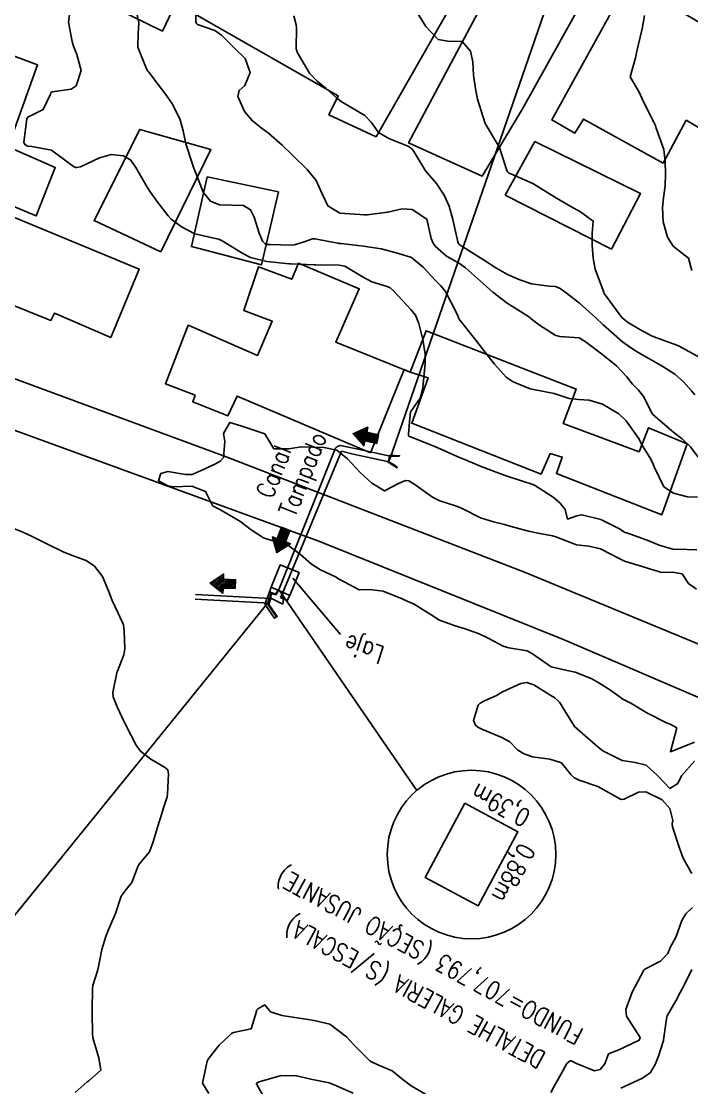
# Model space of a CAD drawing. Header units: metres. Extents: x 298520 to 308411, y 7433745 to 7450750.
# Drawn here: x 306209.8 to 306265.5, y 7435747.6 to 7435836.2 of the extents above; entities that cross this region are included whole.
import ezdxf

# ---------------------------------------------------------------- set-up
doc = ezdxf.new("R2010")
doc.units = ezdxf.units.M
doc.header["$LTSCALE"] = 10
doc.linetypes.add('CONTINUO', pattern=[0])
doc.linetypes.add('TRACEJADO', pattern=[8.7, 8, -0.7])
for name, color, linetype in [('BUEIRO', 151, 'Continuous'), ('Curvas de Nivel 1m', 11, 'Continuous'), ('Curvas de Nivel 5m', 15, 'Continuous'), ('Edificações', 30, 'Continuous'), ('LAJE', 45, 'CONTINUO'), ('Linha Férrea', 251, 'TRACKS'), ('TEXTO', 45, 'Continuous'), ('TUBO', 45, 'Continuous'), ('Vias Primárias', 230, 'Continuous')]:
    doc.layers.add(name, color=color, linetype=linetype)
doc.styles.add('ROMANS', font='romans', dxfattribs={"height": 0.2})
doc.linetypes.add('TRACKS', pattern='A,0.15,[130,ltypeshp.shx,S=0.25,R=0,X=0,Y=0],0.15', length=0.3)

msp = doc.modelspace()

# ---------------------------------------------------------------- hatches: boundary and pattern name
at = {"layer": 'TEXTO'}
for points in [[(306239.354, 7435801.128), (306238.362, 7435801.344), (306238.271, 7435800.924), (306237.383, 7435801.936), (306238.612, 7435802.486), (306238.52, 7435802.066), (306239.512, 7435801.85)], [(306232.142, 7435793.909), (306231.783, 7435792.959), (306232.185, 7435792.807), (306231.055, 7435792.076), (306230.69, 7435793.372), (306231.092, 7435793.221), (306231.451, 7435794.17)], [(306227.598, 7435789.08), (306226.585, 7435789.122), (306226.567, 7435788.693), (306225.517, 7435789.536), (306226.633, 7435790.29), (306226.615, 7435789.861), (306227.629, 7435789.819)]]:
    msp.add_hatch(color=256, dxfattribs=at).paths.add_polyline_path(points)

# ---------------------------------------------------------------- linework, layer by layer
at = {"layer": 'BUEIRO', "linetype": 'TRACEJADO', "flags": 128}
for points in [[(306235.835, 7435800.557), (306231.198, 7435788.913)], [(306231.552, 7435788.746), (306236.431, 7435800.505)], [(306240.466, 7435800.074), (306237.528, 7435800.713), (306236.341, 7435800.961)], [(306236.431, 7435800.505), (306237.294, 7435800.279), (306240.363, 7435799.613)], [(306230.463, 7435787.869), (306224.277, 7435788.193)], [(306230.54, 7435788.266), (306224.298, 7435788.593)]]:
    msp.add_lwpolyline(points, dxfattribs=at)
at = {"layer": 'BUEIRO', "linetype": 'CONTINUO'}
for points in [[(306240.439, 7435799.818, 0), (306304.655, 7435985.625, 0)], [(306240.968, 7435799.244, 708.228), (306241.061, 7435799.112, 708.501), (306240.3, 7435799.577, 708.533), (306240.439, 7435800.151, 708.527), (306241.252, 7435800.115, 708.723), (306241.175, 7435800.066, 708.281)], [(306240.3, 7435799.577, 708.533), (306240.363, 7435799.613, 708.208)], [(306240.968, 7435799.244, 708.228), (306240.363, 7435799.613, 708.208), (306240.466, 7435800.074, 708.161), (306241.175, 7435800.066, 708.281)], [(306240.466, 7435800.074, 708.161), (306240.439, 7435800.151, 708.527)], [(306230.593, 7435789.195, 708.903), (306230.442, 7435788.819, 708.872), (306230.944, 7435788.617, 708.711), (306231.153, 7435788.939, 708.738)], [(306230.454, 7435788.79, 708.257), (306230.061, 7435787.784, 708.254), (306230.87, 7435786.615, 707.677), (306231.035, 7435786.729, 707.677)], [(306231.035, 7435786.729, 707.677), (306230.283, 7435787.814, 708.254), (306230.562, 7435788.629, 708.257)], [(306231.035, 7435786.729, 707.677), (306231.091, 7435786.767, 707.198), (306230.378, 7435787.768, 707.244), (306230.55, 7435788.296, 707.303), (306231.551, 7435787.791, 707.181)], [(306230.442, 7435788.819, 708.872), (306230.585, 7435788.671, 707.622), (306230.979, 7435788.555, 707.712), (306231.198, 7435788.913, 707.86)], [(306230.55, 7435788.296, 707.303), (306230.585, 7435788.671, 707.622), (306230.562, 7435788.629, 708.257)], [(306231.591, 7435788.742, 708.748), (306231.153, 7435788.939, 708.738)], [(306231.903, 7435788.08, 708.723), (306231.611, 7435788.199, 707.716), (306231.373, 7435788.352, 707.686), (306231.552, 7435788.746, 707.793)], [(306232.129, 7435788.512, 708.92), (306231.903, 7435788.08, 708.723), (306231.406, 7435788.381, 708.732), (306231.591, 7435788.742, 708.748)], [(306231.551, 7435787.791, 707.181), (306231.611, 7435788.199, 707.716)]]:
    msp.add_polyline3d(points, dxfattribs=at)
at = {"layer": 'Curvas de Nivel 1m', "flags": 128}
for points, elevation in [([(306266.038, 7435799.987), (306265.401, 7435800.864), (306264.706, 7435801.52), (306264.06, 7435802.023), (306262.282, 7435803.548), (306262.086, 7435803.86), (306261.542, 7435805.003), (306261.083, 7435805.565), (306260.596, 7435806.061), (306260.114, 7435806.675), (306259.277, 7435807.588), (306258.137, 7435808.508), (306256.667, 7435809.615), (306256.156, 7435809.908), (306254.532, 7435810.02), (306254.158, 7435810.119), (306252.878, 7435810.95), (306252.171, 7435811.48), (306252.083, 7435811.583), (306251.969, 7435811.673), (306250.189, 7435812.801), (306248.987, 7435813.712), (306248.21, 7435814.383), (306246.73, 7435815.735), (306246.226, 7435816.074), (306245.158, 7435816.682), (306244.24, 7435817.496), (306244.033, 7435817.772), (306243.875, 7435818.147), (306243.508, 7435819.778), (306242.281, 7435820.577), (306241.459, 7435820.62), (306240.278, 7435820.335), (306238.56, 7435820.12), (306238.276, 7435820.139), (306237.956, 7435820.164), (306236.277, 7435820.251), (306235.279, 7435820.871), (306234.83, 7435821.882), (306234.309, 7435822.982), (306233.572, 7435823.898), (306232.335, 7435825.121), (306231.49, 7435825.919), (306230.353, 7435826.912), (306229.762, 7435827.344), (306228.996, 7435827.951), (306228.374, 7435828.714), (306227.815, 7435829.966), (306227.918, 7435830.445), (306228.402, 7435830.88), (306228.853, 7435831.953), (306228.43, 7435833.102), (306227.551, 7435833.969), (306226.454, 7435835.044), (306225.904, 7435835.434), (306224.462, 7435835.938), (306224.374, 7435836.011), (306224.316, 7435836.16), (306224.325, 7435838.012)], 711), ([(306266.135, 7435808.305), (306264.466, 7435809.207), (306264.15, 7435809.349), (306263.587, 7435809.536), (306262.158, 7435810.074), (306261.202, 7435810.603), (306260.169, 7435811.198), (306259.71, 7435811.585), (306258.322, 7435813.477), (306258.247, 7435813.6), (306258.204, 7435813.698), (306257.492, 7435815.607), (306257.327, 7435816.514), (306257.241, 7435817.61), (306257.256, 7435818.612), (306257.336, 7435819.609), (306256.28, 7435820.369), (306255.468, 7435820.816), (306254.292, 7435821.513), (306254.072, 7435821.652), (306252.309, 7435822.724), (306250.48, 7435823.538), (306250.321, 7435823.601), (306250.223, 7435823.701), (306250.137, 7435823.89), (306249.54, 7435825.708), (306248.363, 7435827.72), (306247.732, 7435829.727), (306247.547, 7435830.583), (306247.388, 7435831.73), (306247.329, 7435832.831), (306247.149, 7435833.733), (306246.451, 7435834.513), (306245.249, 7435834.556), (306244.452, 7435834.689), (306243.42, 7435835.78), (306242.478, 7435837.295)], 713), ([(306265.945, 7435792.298), (306265.134, 7435792.323), (306263.945, 7435792.358), (306262.796, 7435792.696), (306261.955, 7435793.049), (306260.517, 7435793.572), (306260.083, 7435793.697), (306259.965, 7435793.747), (306259.522, 7435794.03), (306257.975, 7435794.829), (306256.385, 7435795.21), (306255.978, 7435795.126), (306255.198, 7435794.855), (306254.993, 7435795.635), (306254.55, 7435796.203), (306253.993, 7435796.68), (306252.462, 7435797.665), (306252.005, 7435797.83), (306251.781, 7435797.899), (306250.015, 7435798.48), (306248.828, 7435798.905), (306248.025, 7435799.214), (306246.768, 7435799.733), (306246.036, 7435800.06), (306244.869, 7435800.585), (306244.045, 7435800.935), (306242.161, 7435801.68), (306242.052, 7435801.719), (306242.005, 7435801.743), (306241.985, 7435801.791), (306241.979, 7435801.866), (306242.07, 7435802.927), (306242.149, 7435803.723), (306242.192, 7435803.789), (306242.966, 7435804.909), (306243.179, 7435805.779), (306243.262, 7435806.628), (306243.374, 7435807.777), (306243.363, 7435808.549), (306243.187, 7435809.78), (306242.854, 7435811.095), (306242.584, 7435811.786), (306242.18, 7435812.271), (306240.741, 7435813.812), (306240.455, 7435814.066), (306240.206, 7435814.174), (306238.935, 7435814.554), (306238.214, 7435814.94), (306236.712, 7435815.855), (306236.224, 7435815.947), (306234.307, 7435815.972), (306234.224, 7435815.968), (306234.145, 7435815.969), (306232.224, 7435816.047), (306232.076, 7435816.06), (306230.226, 7435816.257), (306228.858, 7435816.58), (306228.232, 7435816.906), (306226.521, 7435817.977), (306226.245, 7435818.102), (306226.085, 7435818.143), (306224.251, 7435818.554), (306223.151, 7435819.13), (306222.269, 7435819.776), (306222.017, 7435820.033), (306221.17, 7435821.155), (306220.538, 7435822.048), (306220.298, 7435822.417), (306219.352, 7435824.065), (306218.928, 7435824.67), (306218.332, 7435825.02), (306217.286, 7435825.138), (306216.331, 7435824.864), (306214.756, 7435824.124), (306214.398, 7435824.052), (306214.322, 7435824.061), (306214.179, 7435824.131), (306212.336, 7435825.503), (306210.704, 7435825.802), (306210.34, 7435825.834), (306210.135, 7435825.967), (306210.041, 7435826.175), (306210.286, 7435828.095), (306210.307, 7435828.171), (306210.323, 7435828.211), (306210.364, 7435828.246), (306211.653, 7435828.878), (306212.246, 7435830.151), (306212.296, 7435830.249), (306212.395, 7435830.333), (306213.974, 7435830.557), (306214.4, 7435830.851), (306214.814, 7435832.124), (306214.433, 7435833.458), (306214.158, 7435834.133), (306214.069, 7435834.512), (306213.765, 7435836.137), (306213.825, 7435836.781)], 709), ([(306265.766, 7435805.171), (306265.505, 7435805.509), (306264.839, 7435806.247), (306264.117, 7435806.892), (306263.122, 7435807.54), (306262.131, 7435808.068), (306260.935, 7435808.774), (306260.149, 7435809.297), (306259.773, 7435809.584), (306258.167, 7435810.991), (306257.532, 7435811.606), (306256.19, 7435812.791), (306255.074, 7435813.637), (306254.581, 7435814.019), (306254.208, 7435814.16), (306253.667, 7435814.196), (306252.21, 7435814.406), (306251.246, 7435814.718), (306250.217, 7435815.158), (306249.257, 7435815.71), (306248.23, 7435816.391), (306246.511, 7435817.466), (306246.242, 7435817.637), (306246.182, 7435817.68), (306246.137, 7435817.742), (306246.095, 7435817.893), (306245.659, 7435819.749), (306245.369, 7435820.839), (306244.962, 7435821.76), (306244.308, 7435822.743), (306243.4, 7435823.779), (306242.34, 7435825.534), (306242.009, 7435825.793), (306240.35, 7435826.471), (306239.502, 7435826.97), (306238.883, 7435827.832), (306238.371, 7435828.371), (306237.135, 7435829.099), (306236.388, 7435829.534), (306235.99, 7435829.866), (306235.145, 7435830.623), (306234.406, 7435831.225), (306233.78, 7435831.896), (306232.762, 7435833.583), (306232.658, 7435833.908), (306232.68, 7435835.689), (306232.66, 7435835.908), (306232.47, 7435836.646)], 712), ([(306265.521, 7435815.511), (306265.25, 7435816.532), (306264.241, 7435817.294), (306263.957, 7435817.533), (306263.509, 7435818.283), (306263.129, 7435819.541), (306263.083, 7435820.744), (306263.163, 7435821.541), (306263.305, 7435822.543), (306263.325, 7435823.54), (306263.313, 7435824.561), (306263.191, 7435825.542), (306262.572, 7435827.337), (306262.49, 7435827.549), (306262.367, 7435827.811), (306261.49, 7435829.564), (306261.154, 7435830.322), (306260.413, 7435831.58), (306260.837, 7435833.174), (306260.933, 7435833.573), (306261.066, 7435834.187), (306261.401, 7435835.566), (306261.597, 7435836.686)], 714), ([(306265.751, 7435776.324), (306263.743, 7435775.53), (306264.263, 7435777.523), (306263.767, 7435777.795), (306263.353, 7435777.95), (306261.781, 7435778.747), (306260.465, 7435779.57), (306260.008, 7435779.79), (306259.796, 7435779.905), (306258.758, 7435780.635), (306257.809, 7435781.254), (306257.169, 7435781.606), (306255.821, 7435782.144), (306255.172, 7435782.28), (306253.827, 7435782.577), (306252.275, 7435783.666), (306251.845, 7435783.903), (306250.313, 7435784.158), (306249.849, 7435784.301), (306248.595, 7435784.973), (306247.859, 7435785.327), (306246.707, 7435785.732), (306245.865, 7435785.972), (306244.569, 7435786.459), (306243.874, 7435786.891), (306242.455, 7435787.784), (306241.887, 7435788.038), (306241.462, 7435788.224), (306239.898, 7435788.856), (306238.742, 7435788.99), (306237.9, 7435788.971), (306236.228, 7435789.857), (306235.915, 7435790.048), (306234.679, 7435790.637), (306233.925, 7435791.095), (306233.013, 7435791.899), (306231.945, 7435792.709), (306230.897, 7435792.977), (306229.953, 7435793.283), (306228.936, 7435793.95), (306227.97, 7435794.691), (306226.312, 7435795.645), (306225.981, 7435795.821), (306225.875, 7435795.875), (306225.719, 7435795.984), (306225.144, 7435797.142), (306223.999, 7435797.593), (306222.5, 7435797.523), (306221.999, 7435797.627), (306221.224, 7435798.038), (306221.42, 7435798.628), (306222.015, 7435798.807), (306223.477, 7435798.549), (306224.011, 7435798.543), (306225.018, 7435798.995), (306226.025, 7435799.479), (306226.338, 7435799.667), (306226.617, 7435799.974), (306226.735, 7435801.284), (306226.615, 7435801.974), (306227.152, 7435802.883), (306228.063, 7435802.61), (306230.053, 7435801.93), (306230.813, 7435800.701), (306232.041, 7435800.692), (306233.075, 7435800.867), (306234.042, 7435800.82), (306234.965, 7435800.799), (306236.04, 7435800.586), (306236.928, 7435799.851), (306238.016, 7435798.681), (306238.955, 7435797.83), (306239.997, 7435797.195), (306241.161, 7435797.803), (306241.739, 7435798.062), (306242.007, 7435798.035), (306242.439, 7435797.786), (306243.992, 7435796.669), (306244.597, 7435796.369), (306245.985, 7435795.925), (306246.44, 7435795.735), (306247.975, 7435794.96), (306249.059, 7435794.622), (306249.97, 7435794.391), (306250.504, 7435794.228), (306251.965, 7435793.837), (306252.907, 7435793.661), (306253.96, 7435793.468), (306254.233, 7435793.371), (306255.95, 7435792.727), (306256.964, 7435792.594), (306257.944, 7435792.371), (306259.475, 7435791.585), (306259.931, 7435791.358), (306261.317, 7435790.949), (306261.925, 7435790.753), (306263.035, 7435790.426), (306263.922, 7435790.436), (306264.705, 7435790.302), (306265.235, 7435789.51), (306265.906, 7435789.034)], 709), ([(306214.308, 7435747.207), (306215.31, 7435748.102), (306215.414, 7435748.173), (306216.436, 7435749.077), (306216.285, 7435750.091), (306215.786, 7435751.76), (306215.735, 7435752.097), (306215.721, 7435753.856), (306215.729, 7435754.098), (306215.737, 7435755.861), (306215.771, 7435756.097), (306216.197, 7435757.419), (306216.329, 7435758.092), (306216.53, 7435759.103), (306216.825, 7435760.087), (306217.023, 7435760.62), (306217.571, 7435761.886), (306217.627, 7435762.025), (306217.647, 7435762.079), (306218.134, 7435763.535), (306218.532, 7435764.071), (306219.006, 7435764.668), (306219.541, 7435766.061), (306219.568, 7435766.117), (306219.625, 7435766.188), (306220.482, 7435767.206), (306220.798, 7435768.043), (306221.253, 7435769.62), (306221.4, 7435770.034), (306221.682, 7435770.937), (306221.935, 7435771.783), (306221.987, 7435772.027), (306222.07, 7435773.675), (306221.995, 7435774.027), (306221.725, 7435774.253), (306220.594, 7435774.909), (306219.738, 7435775.568), (306219.366, 7435776.064), (306218.957, 7435776.862), (306218.353, 7435778.074), (306217.781, 7435779.254), (306217.471, 7435780.083), (306217.43, 7435780.45), (306217.769, 7435782.08), (306217.777, 7435782.116), (306217.815, 7435782.227), (306218.335, 7435783.576), (306218.419, 7435784.074), (306218.374, 7435785.558), (306218.308, 7435786.076), (306217.872, 7435787.038), (306217.377, 7435788.085), (306217.083, 7435788.9), (306216.582, 7435790.093), (306215.921, 7435790.936), (306215.23, 7435791.415), (306213.931, 7435791.893), (306213.304, 7435792.136), (306211.943, 7435792.799), (306210.673, 7435793.442), (306209.957, 7435793.765), (306208.938, 7435794.185)], 708), ([(306265.525, 7435765.404), (306265.452, 7435765.503), (306264.809, 7435766.687), (306264.51, 7435767.517), (306263.919, 7435769.276), (306263.886, 7435769.527), (306263.952, 7435769.802), (306263.686, 7435770.808), (306263.061, 7435771.536), (306261.702, 7435772.188), (306261.081, 7435772.181), (306259.902, 7435771.577), (306259.693, 7435771.554), (306259.597, 7435771.581), (306257.709, 7435772.65), (306256.168, 7435773.164), (306255.719, 7435773.378), (306255.478, 7435773.624), (306254.69, 7435774.593), (306253.735, 7435774.902), (306252.289, 7435775.113), (306251.739, 7435775.298), (306251.478, 7435775.412), (306251.048, 7435775.68), (306250.401, 7435776.342), (306249.753, 7435776.706), (306248.087, 7435777.39), (306247.761, 7435777.567), (306247.558, 7435777.722), (306247.375, 7435778.117), (306247.788, 7435779.393), (306247.94, 7435779.569), (306248.243, 7435779.716), (306249.297, 7435780.206), (306249.801, 7435780.514), (306251.333, 7435781.202), (306251.809, 7435781.28), (306252.4, 7435781.071), (306253.799, 7435780.21), (306254.141, 7435779.99), (306254.523, 7435779.639), (306255.763, 7435777.62), (306257.746, 7435775.892), (306258.127, 7435775.596), (306259.735, 7435774.81), (306260.814, 7435774.644), (306261.731, 7435774.404), (306262.677, 7435773.54), (306263.707, 7435772.466), (306264.354, 7435772.88), (306264.665, 7435773.516), (306265.735, 7435774.749)], 709), ([(306253.821, 7435747.229), (306254.027, 7435747.641), (306254.816, 7435749.019), (306255.145, 7435749.624), (306255.435, 7435749.87), (306255.942, 7435749.615), (306257.427, 7435749.023), (306257.901, 7435749.123), (306258.293, 7435749.591), (306258.601, 7435750.429), (306259.445, 7435750.764), (306261.146, 7435751.555), (306261.217, 7435751.793), (306260.095, 7435753.571), (306260.039, 7435754.122), (306260.565, 7435755.564), (306261.521, 7435757.384), (306261.609, 7435757.463), (306261.795, 7435757.547), (306262.93, 7435758.138), (306263.541, 7435758.768), (306263.761, 7435759.317), (306263.858, 7435759.525), (306264.208, 7435760.169), (306264.696, 7435761.513), (306265.026, 7435762.063), (306265.589, 7435762.583)], 709), ([(306225.4, 7435747.13), (306224.874, 7435747.988), (306225.267, 7435749.818), (306225.363, 7435749.981), (306225.434, 7435750.087), (306226.276, 7435751.14), (306227.113, 7435751.963), (306227.287, 7435752.13), (306227.456, 7435752.193), (306228.91, 7435752.497), (306229.364, 7435753.941), (306229.376, 7435754.049), (306229.485, 7435754.174), (306230.055, 7435754.498), (306230.521, 7435753.924), (306231.478, 7435753.609), (306231.817, 7435753.567), (306233.474, 7435753.305), (306234.143, 7435753.21), (306235.468, 7435752.896), (306236.835, 7435751.846), (306237.446, 7435751.177), (306238.818, 7435749.826), (306239.43, 7435749.53), (306240.634, 7435749.011), (306241.419, 7435748.395), (306242.208, 7435747.782), (306243.403, 7435747.094)], 709)]:
    msp.add_lwpolyline(points, dxfattribs=dict(at, elevation=elevation))
at = {"layer": 'Curvas de Nivel 5m', "elevation": 710, "flags": 128}
for points in [[(306265.995, 7435796.677), (306265.173, 7435796.691), (306263.998, 7435797.01), (306263.193, 7435797.538), (306262.391, 7435799.183), (306262.261, 7435799.548), (306262.037, 7435799.974), (306261.419, 7435800.932), (306261.1, 7435801.564), (306260.074, 7435803.003), (306259.446, 7435803.586), (306258.091, 7435804.39), (306256.986, 7435804.719), (306256.095, 7435804.787), (306255.345, 7435804.881), (306254.099, 7435805.282), (306252.103, 7435805.67), (306250.684, 7435806.266), (306250.112, 7435806.651), (306249.119, 7435807.71), (306248.142, 7435808.99), (306247.587, 7435809.726), (306246.17, 7435811.496), (306246.107, 7435811.675), (306246.083, 7435811.741), (306245.993, 7435811.925), (306245.066, 7435813.757), (306244.683, 7435814.238), (306244.212, 7435814.701), (306243.214, 7435815.78), (306242.231, 7435816.595), (306241.087, 7435816.949), (306240.236, 7435817.165), (306239.722, 7435817.302), (306238.24, 7435817.518), (306236.366, 7435817.734), (306236.242, 7435817.746), (306236.144, 7435817.763), (306235.526, 7435817.871), (306234.246, 7435818.119), (306234.017, 7435818.121), (306233.402, 7435817.898), (306232.516, 7435817.631), (306232.24, 7435817.61), (306230.51, 7435817.657), (306230.24, 7435817.675), (306230.047, 7435817.739), (306229.866, 7435817.936), (306229.593, 7435818.6), (306229.183, 7435819.946), (306228.877, 7435820.55), (306228.282, 7435820.9), (306227.316, 7435820.936), (306226.283, 7435820.962), (306225.546, 7435821.251), (306224.937, 7435822), (306224.317, 7435823.601), (306224.175, 7435824.011), (306224.082, 7435824.256), (306223.49, 7435826.019), (306223.267, 7435827.108), (306223.039, 7435828.023), (306222.382, 7435829.307), (306221.894, 7435830.035), (306220.412, 7435831.986), (306220.383, 7435832.021), (306220.353, 7435832.051), (306220.223, 7435832.246), (306219.506, 7435834.064), (306219.547, 7435835.156), (306219.587, 7435836.063), (306219.41, 7435837.003)], [(306259.626, 7435747.577), (306261.422, 7435748.409), (306262.081, 7435748.885), (306262.478, 7435749.54), (306262.746, 7435750.231), (306263.16, 7435751.533), (306263.208, 7435751.781), (306263.453, 7435753.53), (306263.46, 7435753.553), (306263.484, 7435753.599), (306264.18, 7435754.839), (306264.543, 7435755.52), (306264.887, 7435756.139), (306265.522, 7435757.447)], [(306230.499, 7435745.923), (306229.411, 7435747.829), (306229.361, 7435747.941), (306229.366, 7435747.987), (306229.414, 7435748.029), (306229.576, 7435748.099), (306231.42, 7435748.629), (306232.701, 7435748.617), (306233.418, 7435748.438), (306233.87, 7435748.336), (306235.414, 7435748.012), (306235.819, 7435747.856), (306237.403, 7435747.152)]]:
    msp.add_lwpolyline(points, dxfattribs=at)
at = {"layer": 'Edificações'}
for points in [[(306248.167, 7435842.134), (306239.294, 7435826.618), (306235.374, 7435828.445), (306236.158, 7435830.011), (306222.671, 7435837.701), (306221.551, 7435835.39), (306212.73, 7435839.723)], [(306280.945, 7435840.426), (306274.188, 7435829.233), (306271.238, 7435831.044), (306272.339, 7435833.103), (306270.598, 7435834.061), (306269.211, 7435831.363), (306270.918, 7435830.298), (306268.428, 7435825.993), (306265.051, 7435827.981), (306263.129, 7435824.426), (306256.517, 7435828.083), (306255.806, 7435826.911), (306253.887, 7435828.012), (306260.25, 7435839.57), (306268.533, 7435834.706), (306272.516, 7435841.748)], [(306204.565, 7435835.052), (306211.188, 7435832.592), (306208.74, 7435825.766), (306212.647, 7435824.068), (306211.054, 7435820.034), (306207.18, 7435821.651)], [(306206.835, 7435820.909), (306219.629, 7435815.624), (306217.261, 7435809.938), (306212.592, 7435811.964), (306212.298, 7435811.351), (306197.406, 7435817.325)]]:
    msp.add_lwpolyline(points, dxfattribs=at)
for points in [[(306221.42, 7435817.039), (306215.878, 7435819.646), (306219.671, 7435827.223), (306225.563, 7435825.557)], [(306250.015, 7435821.758), (306252.489, 7435826.207), (306261.26, 7435821.896), (306258.84, 7435817.277)], [(306225.274, 7435823.294), (306223.955, 7435817.49), (306229.793, 7435815.985), (306231.192, 7435822.031)], [(306238.841, 7435800.363), (306227.751, 7435805.064), (306226.994, 7435803.443), (306224.073, 7435804.605), (306224.262, 7435805.145), (306221.801, 7435806.091), (306223.693, 7435810.961), (306229.454, 7435808.449), (306230.671, 7435811.286), (306228.314, 7435812.188), (306229.531, 7435815.808), (306232.29, 7435814.781), (306232.858, 7435816.105), (306237.896, 7435813.99), (306235.949, 7435809.56), (306242.12, 7435807.07), (306243.446, 7435810.5), (306255.924, 7435805.655), (306254.842, 7435802.791), (306261.145, 7435800.441), (306261.929, 7435802.44), (306265.121, 7435801.116), (306263.038, 7435795.219), (306254.274, 7435798.65), (306254.761, 7435800.001), (306253.76, 7435800.298), (306253.003, 7435798.596), (306242.255, 7435802.82), (306243.634, 7435806.575), (306242.12, 7435807.07), (306241.62, 7435807.271)]]:
    msp.add_lwpolyline(points, close=True, dxfattribs=at)
at = {"layer": 'LAJE', "color": 4, "linetype": 'CONTINUO'}
msp.add_polyline3d([(306230.593, 7435789.195, 708.903), (306231.341, 7435791.046, 708.886), (306232.898, 7435790.417, 708.886), (306232.129, 7435788.512, 708.92)], close=True, dxfattribs=at)
at = {"layer": 'Linha Férrea', "flags": 128}
msp.add_lwpolyline([(307827.162, 7434249.95), (307821.558, 7434258.806), (307819.524, 7434262.43), (307816.304, 7434268.219), (307813.681, 7434272.301), (307811.637, 7434275.461), (307798.221, 7434296.136), (307773.738, 7434334.032), (307761.734, 7434352.011), (307752.472, 7434367.888), (307735.134, 7434393.38), (307710.738, 7434431.015), (307694.807, 7434455.28), (307677.699, 7434482.208), (307665.381, 7434501.663), (307643.884, 7434534.842), (307627.559, 7434562.543), (307613.51, 7434586.874), (307596.955, 7434617.47), (307576.402, 7434659.978), (307564.169, 7434687.319), (307541.059, 7434734.946), (307530.172, 7434758.545), (307516.917, 7434785.92), (307501.763, 7434817.247), (307481.679, 7434859.302), (307459.201, 7434904.199), (307442.79, 7434936.268), (307425.275, 7434968.915), (307411.694, 7434992.242), (307402.565, 7435007.679), (307388.848, 7435028.501), (307366.947, 7435058.298), (307352.497, 7435076.75), (307335.708, 7435095.815), (307323.737, 7435108.404), (307304.876, 7435127.211), (307280.641, 7435149.596), (307260.895, 7435166.247), (307239.502, 7435183.006), (307222.59, 7435195.397), (307206.912, 7435206.431), (307191.542, 7435216.923), (307180.978, 7435223.581), (307147.083, 7435245.035), (307110.179, 7435267.866), (307071.327, 7435292.081), (307013.035, 7435328.917), (306934.22, 7435378.293), (306890.853, 7435406.012), (306860.761, 7435425.266), (306830.445, 7435444.172), (306783.165, 7435474.002), (306743.292, 7435499.125), (306730.646, 7435506.804), (306700.006, 7435524.558), (306649.968, 7435556.158), (306620.536, 7435574.685), (306585.884, 7435596.365), (306549.21, 7435619.443), (306511.464, 7435642.992), (306481.3, 7435662.066), (306449.914, 7435681.79), (306417.31, 7435702.158), (306386.499, 7435720.658), (306359.57, 7435735.78), (306332.265, 7435749.95), (306295.736, 7435767.254), (306254.914, 7435784.832), (306234.551, 7435793.029), (306198.8, 7435806.042), (306177.427, 7435813.736), (306139.201, 7435826.142), (306101.034, 7435838.043), (306051.969, 7435853.031), (306008.186, 7435866.647), (306003.579, 7435868.042), (305974.115, 7435878.736), (305939.654, 7435889.448), (305902.227, 7435900.737), (305881.18, 7435906.223), (305868.578, 7435910.192), (305845.541, 7435919.118), (305815.171, 7435933.297), (305786.711, 7435949.033), (305760.876, 7435966.424), (305735.18, 7435986.894), (305723.755, 7435997.052), (305696.097, 7436025.188), (305678.2, 7436047.897), (305661.02, 7436071.863), (305645.017, 7436096.315), (305622.371, 7436129.703), (305596.142, 7436168.749), (305576.091, 7436198.746), (305559.429, 7436223.15), (305539.44, 7436252.716), (305521.42, 7436279.841), (305512.691, 7436292.824), (305499.486, 7436312.983), (305480.027, 7436341.606), (305460.301, 7436370.83), (305441.558, 7436398.43), (305421.25, 7436428.242), (305402.577, 7436456.088), (305384.092, 7436483.75), (305369.125, 7436505.554), (305351.225, 7436532.173), (305338.344, 7436551.44), (305322.726, 7436574.869), (305306.914, 7436598.296), (305293.244, 7436619.058), (305277.818, 7436644.307), (305263.888, 7436668.981), (305254.713, 7436687.725), (305243.781, 7436710.837), (305233.952, 7436734.393), (305225.106, 7436755.865), (305215.533, 7436780.472), (305201.607, 7436815.682), (305193.173, 7436837.83), (305177.384, 7436877.752), (305166.792, 7436904.686), (305153.942, 7436937.689), (305141.501, 7436969.136), (305130.697, 7436996.497), (305122.016, 7437018.504), (305113.061, 7437043.102), (305101.513, 7437072.011), (305093.245, 7437092.935), (305082.037, 7437121.364), (305073.353, 7437143.916), (305060.568, 7437176.453), (305050.18, 7437206.397), (305043.414, 7437227.867), (305037.467, 7437248.165), (305034.526, 7437261.706), (305031.724, 7437274.104), (305028.718, 7437297.869), (305025.03, 7437326.573), (305023.117, 7437358.555), (305023.119, 7437387.114), (305024.829, 7437414.867), (305027.312, 7437439.505), (305027.407, 7437441.256), (305030.711, 7437462.666), (305036.039, 7437488.902), (305042.465, 7437516.919), (305048.776, 7437544.538), (305055.475, 7437572.1), (305062.866, 7437603.389), (305069.498, 7437630.688), (305077.032, 7437662.821), (305085.46, 7437698.138), (305091.819, 7437727.643), (305097.21, 7437749.95), (305103.918, 7437777.268), (305111.101, 7437807.1), (305121.202, 7437849.915), (305125.406, 7437866.973), (305130.992, 7437888.732), (305137.356, 7437914.575), (305143.477, 7437941.139), (305150.277, 7437969.227), (305155.626, 7437993.858), (305160.498, 7438017.389), (305165.529, 7438047.968), (305167.399, 7438065.921), (305168.452, 7438080.499), (305168.697, 7438098.822), (305168.499, 7438111.609), (305167.442, 7438129.409), (305165.734, 7438144.803), (305163.051, 7438159.253), (305157.36, 7438183.653), (305149.712, 7438209.61), (305142.146, 7438230.516), (305132.877, 7438252.552), (305120.435, 7438277.838), (305109.119, 7438297.22), (305107.007, 7438300.233), (305099.258, 7438311.382), (305091.426, 7438322.415), (305083.384, 7438332.797), (305079.569, 7438337.519), (305074.8, 7438344.056), (305056.823, 7438367.077), (305041.935, 7438386.352), (305023.225, 7438411.978), (305005.975, 7438436.561), (304993.284, 7438456.495), (304983.121, 7438473.171), (304969.538, 7438498.699), (304959.938, 7438517.087), (304947.328, 7438543.432), (304933.09, 7438572.791), (304924.306, 7438590.948), (304918.204, 7438604.464), (304911.783, 7438619.158), (304905.926, 7438632.437), (304900.315, 7438648.46), (304895.834, 7438661.886), (304892.174, 7438674.496), (304887.946, 7438691.238), (304884.694, 7438706.937), (304881.848, 7438723.698), (304879.326, 7438740.134), (304878.187, 7438758.916), (304877.537, 7438778.358), (304877.211, 7438799.094), (304877.455, 7438830.881), (304877.861, 7438863.017), (304878.268, 7438892.702), (304878.595, 7438920.109), (304878.677, 7438952.239), (304877.945, 7438980.303), (304876.318, 7439009.018), (304874.936, 7439022.788), (304873.229, 7439037.841), (304870.14, 7439056.141), (304864.855, 7439082.077), (304859.079, 7439105.013), (304850.377, 7439133.889), (304843.057, 7439154.06), (304836.382, 7439171.237), (304828.249, 7439190.114), (304817.674, 7439211.83), (304806.69, 7439232.736), (304796.364, 7439250.871), (304785.222, 7439269.009), (304772.779, 7439289.097), (304755.7, 7439316.738), (304736.912, 7439345.938), (304718.848, 7439374.335), (304700.222, 7439403.624), (304676.465, 7439440.714), (304659.061, 7439468.061), (304641.493, 7439495.549), (304629.289, 7439514.996), (304612.29, 7439541.915), (304598.786, 7439563.312), (304583.088, 7439588.524), (304568.608, 7439611.383), (304554.371, 7439633.59), (304540.465, 7439656.114), (304527.858, 7439675.88), (304515.488, 7439695.965), (304501.015, 7439718.74), (304492.557, 7439732.179), (304481.09, 7439749.95), (304464.698, 7439773.555), (304458.701, 7439781.55), (304447.468, 7439795.482), (304430.85, 7439814.016), (304417.942, 7439826.867), (304407.625, 7439836.385), (304393.358, 7439848.486), (304380.404, 7439858.342), (304362.661, 7439870.737), (304347.086, 7439880.296), (304333.248, 7439887.82), (304320.73, 7439894.061), (304304.927, 7439900.989), (304286.443, 7439908.157), (304266.642, 7439915.416), (304246.691, 7439922.501), (304225.186, 7439929.977), (304198.999, 7439939.195), (304168.468, 7439950.001), (304152.888, 7439955.629), (304135.919, 7439962.486), (304121.351, 7439968.798), (304105.783, 7439976.385), (304088.736, 7439985.334), (304071.183, 7439995.831), (304051.503, 7440008.737), (304042.509, 7440015.334), (304023.022, 7440030.473), (304002.682, 7440048.64), (303992.184, 7440058.522), (303980.444, 7440070.491), (303965.024, 7440086.226), (303949.368, 7440102.496), (303932.051, 7440120.671), (303917.21, 7440136.166), (303903.071, 7440150.772), (303879.085, 7440174.998), (303863.629, 7440189.711), (303849.061, 7440203.116), (303838.551, 7440211.886), (303825.964, 7440222.577), (303811.471, 7440233.814), (303798.026, 7440243.583), (303789.167, 7440249.782, 0.048699), (303782.733, 7440254.326, -0.013971), (303778.977, 7440256.716, 0.011385), (303767.539, 7440264.078, 0.000455), (303759.243, 7440269.144, 0.004014), (303749.319, 7440275.082, 0.008965), (303739.521, 7440280.605), (303729.166, 7440286.199), (303717.711, 7440292.151), (303693.717, 7440304.367), (303679.104, 7440311.896), (303660.942, 7440321.331), (303642.972, 7440330.918), (303636.468, 7440334.548), (303624.836, 7440341.295), (303611.994, 7440348.943), (303603.079, 7440354.598), (303596.281, 7440359.102), (303587.51, 7440365.427), (303578.605, 7440372.221), (303569.48, 7440379.633), (303558.633, 7440389.129), (303549.894, 7440397.253), (303541.539, 7440405.465), (303534.882, 7440412.293), (303523.465, 7440424.473), (303512.292, 7440437.463), (303502.617, 7440449.258), (303497.008, 7440456.501), (303488.044, 7440468.694), (303481.424, 7440477.682), (303475.375, 7440486.349), (303465.786, 7440500.535), (303456.113, 7440515.599), (303445.613, 7440532.252), (303432.87, 7440552.628), (303423.186, 7440568.064, -0.000757), (303417.987, 7440576.145, 0.007668), (303411.654, 7440585.694), (303403.602, 7440597.441), (303394.768, 7440609.244), (303388.857, 7440616.919), (303381.264, 7440625.91), (303374.43, 7440633.824), (303364.889, 7440644.089), (303358.774, 7440650.239), (303349.646, 7440658.739), (303339.722, 7440667.523), (303332.656, 7440673.464), (303326.724, 7440678.049, -0.018136), (303320.919, 7440682.537, 0.027105), (303312.535, 7440688.782, -0.001525), (303306.785, 7440692.624), (303296.835, 7440699.316), (303291.583, 7440702.647), (303280.845, 7440709.238, 0.008003), (303271.247, 7440714.648, 0.013057), (303255.936, 7440722.447, -0.001991), (303248.373, 7440726.091, 0.012147), (303243.6, 7440728.272, -0.002135), (303237.368, 7440730.971), (303223.7, 7440736.96), (303210.103, 7440742.741), (303193.904, 7440749.566), (303189.82, 7440751.298), (303177.394, 7440756.464), (303158.988, 7440764.273), (303141.646, 7440771.615), (303117.098, 7440781.981), (303101.554, 7440788.524), (303093.446, 7440792.234), (303076.052, 7440800.18), (303054.932, 7440810.372), (303040.156, 7440817.979), (303025.349, 7440825.886), (303013.344, 7440832.756), (303004.06, 7440838.538), (302994.271, 7440845.093), (302982.623, 7440853.413), (302969.58, 7440863.652), (302962.58, 7440869.547), (302953.339, 7440877.801), (302943.024, 7440887.539), (302938.586, 7440892.147), (302933.331, 7440897.537), (302924.321, 7440907.75), (302915.904, 7440917.945), (302907.517, 7440928.751), (302899.78, 7440938.97), (302892.734, 7440949.154), (302888.762, 7440955.109), (302884.574, 7440961.747), (302879.485, 7440969.887), (302873.287, 7440980.614), (302867.777, 7440990.898), (302859.79, 7441006.768), (302851.229, 7441025.298), (302846.823, 7441035.61), (302841.669, 7441047.987), (302837.148, 7441059.318), (302829.38, 7441078.789), (302825.24, 7441088.834), (302821.857, 7441097.357), (302816.249, 7441111.473), (302810.672, 7441125.205), (302804.678, 7441140.046), (302799.05, 7441153.537), (302792.202, 7441169.326), (302786.803, 7441181.368), (302782.699, 7441189.728), (302780.991, 7441193.272, -0.024435), (302778.706, 7441197.526, 0.018839), (302775.042, 7441204.531), (302769.048, 7441215.01), (302764.16, 7441223.098), (302758.012, 7441232.567), (302751.033, 7441242.929), (302746.425, 7441249.467, 0.01417), (302742.29, 7441255.115, -0.010578), (302734.95, 7441264.491, 0.026045), (302726.645, 7441274.447), (302714.77, 7441287.265), (302702.588, 7441299.413), (302690.064, 7441310.886), (302682.561, 7441317.234), (302675.22, 7441323.247), (302666.869, 7441329.42, 0.027574), (302658.671, 7441335.283, -0.011091), (302655.152, 7441337.629, 0.01172), (302645.719, 7441343.898, 0.006642), (302635.246, 7441350.318, 0.010482), (302620.241, 7441358.823, 0.013683), (302599.223, 7441369.429, 0.008553), (302586.726, 7441375.052, 0.011788), (302575.046, 7441379.747, 0.002778), (302570.558, 7441381.4), (302560.876, 7441384.907), (302551.005, 7441388.04), (302546.217, 7441389.527, -0.019135), (302544.903, 7441389.88, 0.019296), (302522.937, 7441395.786, 0.000461), (302511.662, 7441398.344, 0.010049), (302501.513, 7441400.424), (302492.392, 7441402.102), (302485.288, 7441403.295), (302471.447, 7441405.533), (302444.869, 7441409.521), (302415.277, 7441413.929), (302384.345, 7441418.639), (302365.976, 7441421.32), (302360.247, 7441421.986), (302338.704, 7441425.134), (302306.002, 7441430.395), (302286.923, 7441434.198), (302278.604, 7441436.007), (302270.237, 7441438.277), (302260.05, 7441441.209), (302248.718, 7441444.793), (302234.932, 7441449.831), (302225.681, 7441453.688), (302223.91, 7441454.587), (302211.722, 7441460.078), (302198.55, 7441466.939), (302185.194, 7441474.434), (302176.266, 7441480.044), (302166.746, 7441486.088), (302155.705, 7441493.817), (302145.197, 7441501.908), (302133.651, 7441511.457), (302124.111, 7441520.003), (302113.796, 7441530.075), (302104.384, 7441540.03), (302095.467, 7441550.013), (302086.579, 7441560.931), (302077.65, 7441573.115), (302070.772, 7441583.077), (302062.647, 7441595.881), (302055.334, 7441608.401), (302048.687, 7441620.587), (302040.377, 7441636.793), (302032.957, 7441653.052), (302027.217, 7441666.295), (302023.745, 7441674.151), (302020.233, 7441682.946), (302013.855, 7441699.656), (302006.743, 7441720.028), (302000.143, 7441739.465), (301996.81, 7441749.517), (301993.173, 7441760.442), (301988.741, 7441774.004), (301985.313, 7441784.598), (301976.672, 7441811.028), (301970.969, 7441828.13), (301966.757, 7441840.46), (301961.824, 7441854.796), (301956.599, 7441869.324), (301952.694, 7441879.426), (301950.212, 7441885.776), (301947.263, 7441893.123), (301942.827, 7441902.996), (301936.943, 7441915.47), (301925.249, 7441938.089), (301919.939, 7441947.811), (301913.515, 7441959.082), (301904.124, 7441974.92), (301894.52, 7441990.438), (301891.413, 7441995.461), (301886.489, 7442003.183), (301878.67, 7442015.285), (301873.464, 7442023.436), (301865.157, 7442036.288), (301855.839, 7442050.938), (301845.976, 7442066.833), (301838.272, 7442079.461), (301830.416, 7442092.887), (301825.548, 7442101.779), (301821.376, 7442109.453), (301815.662, 7442120.908), (301811.106, 7442130.238), (301807.699, 7442137.999), (301806.423, 7442140.601, 0.023261), (301801.857, 7442152.453, -0.028715), (301797.552, 7442164.003, 0.012936), (301793.732, 7442175.332, -0.025942), (301792.423, 7442179.575, 0.006006), (301789.905, 7442189.062, -0.014708), (301788.14, 7442196.216), (301785.975, 7442206.246), (301784.367, 7442214.306, 0.006026), (301783.559, 7442218.841, -0.007665), (301782.521, 7442224.78, -0.006079), (301780.959, 7442235.44, -0.002739), (301779.703, 7442245.206), (301779.178, 7442249.477), (301778.675, 7442254.381), (301778.065, 7442260.482), (301777.318, 7442271.291), (301776.984, 7442275.413), (301775.911, 7442292.595), (301775.204, 7442301.965), (301774.189, 7442318.205), (301773.646, 7442327.416), (301773.089, 7442335.875), (301772.127, 7442350.268), (301771.292, 7442362.115), (301770.725, 7442371.572), (301769.865, 7442382.07), (301768.552, 7442394.647), (301768.148, 7442398.421), (301767.394, 7442406.074), (301767.009, 7442408.608), (301766.499, 7442411.782), (301764.779, 7442423.533), (301763.465, 7442430.863), (301760.77, 7442444.807), (301759.479, 7442450.076), (301758.259, 7442454.401), (301755.339, 7442466.071), (301751.665, 7442478.105, 0.014406), (301747.843, 7442489.506, -0.000078), (301746.016, 7442494.48), (301743.45, 7442501.467), (301738.686, 7442513.328), (301735.709, 7442520.321), (301732.431, 7442527.285), (301727.104, 7442538.17), (301722.927, 7442546.111, 0.012187), (301718.524, 7442554.109, 0.000535), (301713.357, 7442562.952, 0.014127), (301707.985, 7442571.558, 0.00131), (301703.078, 7442578.904, 0.005502), (301696.107, 7442589.038, 0.012739), (301690.664, 7442596.364, -0.003293), (301687.73, 7442600.161, 0.014011), (301683.494, 7442605.405), (301674.266, 7442616.2), (301665.746, 7442625.395), (301657.648, 7442633.669), (301647.393, 7442643.457), (301636.008, 7442653.979), (301626.6, 7442662.308), (301605.302, 7442680.695), (301585.626, 7442697.221), (301571.106, 7442709.224), (301556.026, 7442721.963), (301546.373, 7442729.879), (301533.385, 7442740.748), (301522.722, 7442749.605), (301509.812, 7442760.238), (301495.057, 7442772.28), (301477.473, 7442786.656), (301465.134, 7442796.879), (301456.431, 7442804.066), (301435.244, 7442821.757), (301421.836, 7442832.858), (301396.975, 7442853.686), (301385.141, 7442863.625), (301370.663, 7442875.779), (301364.72, 7442880.333), (301363.394, 7442881.709), (301340.635, 7442900.571), (301323.028, 7442915.478), (301312.785, 7442924.11), (301300.577, 7442934.699), (301285.849, 7442948.16), (301276.269, 7442957.316), (301270.655, 7442962.881), (301259.99, 7442974.031), (301253.515, 7442981.219), (301247.895, 7442987.531), (301240.384, 7442996.742), (301229.998, 7443009.989), (301221.855, 7443021.632), (301213.131, 7443035.04), (301205.731, 7443047.193), (301200.054, 7443057.202), (301196.13, 7443064.495), (301190.777, 7443075.159), (301186.743, 7443083.781), (301181.573, 7443095.717), (301178.314, 7443103.871), (301173.662, 7443116.191), (301169.173, 7443129.408), (301164.144, 7443147.31, -0.01791), (301159.61, 7443166.203, -0.00496), (301157.559, 7443176.875, -0.011511), (301154.972, 7443193.236, -0.007375), (301153.508, 7443205.472), (301152.718, 7443213.017, -0.00222), (301152.224, 7443222.44), (301151.729, 7443232.749), (301151.603, 7443240.182), (301151.639, 7443249.448), (301151.725, 7443255.841, -0.000163), (301152.025, 7443263.846, -0.011094), (301152.62, 7443273.75), (301153.007, 7443278.435), (301153.225, 7443280.621), (301153.695, 7443286.694, -0.028501), (301154.086, 7443291.63), (301155.314, 7443300.595), (301156.339, 7443307.456), (301157.491, 7443314.977), (301159.202, 7443325.07), (301161.789, 7443338.495), (301165.144, 7443354.564), (301169.449, 7443374.231), (301172.81, 7443391.595), (301174.68, 7443401.171), (301178.924, 7443420.669), (301181.694, 7443433.864), (301184.295, 7443446.536), (301187.696, 7443463.235), (301190.748, 7443479.811), (301192.552, 7443489.809), (301194.095, 7443499.341), (301196.062, 7443513.194), (301197.815, 7443528.847), (301198.978, 7443543.028), (301199.581, 7443554.271), (301200.059, 7443564.719), (301200.282, 7443573.9), (301200.162, 7443588.233), (301199.927, 7443598.374), (301199.281, 7443610.703), (301198.702, 7443618.87), (301198.183, 7443625.385), (301197.204, 7443633.937, -0.007667), (301196.167, 7443643.146, 0.025395), (301194.851, 7443652, -0.01031), (301194.43, 7443654.342), (301193.513, 7443660.134), (301192.135, 7443668.077), (301188.578, 7443684.771), (301185.498, 7443697.176), (301182.785, 7443706.834), (301181.462, 7443711.268), (301177.711, 7443723.713), (301173.808, 7443734.628), (301171.261, 7443741.672), (301169.728, 7443745.668), (301168.223, 7443749.256), (301166.222, 7443754.29), (301158.307, 7443772.479), (301152.394, 7443784.66), (301147.869, 7443793.508), (301140.961, 7443806.331), (301134.742, 7443816.987), (301130.672, 7443823.903), (301127.116, 7443829.58), (301117.999, 7443843.643), (301110.123, 7443855.073), (301103.904, 7443863.685), (301096.373, 7443873.957), (301091.515, 7443880.268), (301082.097, 7443891.988), (301075.191, 7443900.343), (301066.669, 7443910.076), (301057.942, 7443919.52), (301047.68, 7443929.617), (301040.637, 7443936.582), (301031.883, 7443944.37), (301023.758, 7443951.563), (301019.288, 7443955.054), (301009.556, 7443962.804), (300997.58, 7443972.16), (300983.871, 7443982.451), (300964.188, 7443997.461), (300944.108, 7444013.327), (300932.299, 7444022.947), (300914.026, 7444037.339), (300891.313, 7444055.807), (300879.97, 7444064.814), (300848.153, 7444089.828), (300830.362, 7444103.6), (300820.582, 7444111.406), (300808.788, 7444120.923), (300790.074, 7444136.492), (300778.414, 7444146.774), (300770.686, 7444153.71), (300758.584, 7444165.332), (300747.358, 7444176.88), (300740.382, 7444184.133), (300726.752, 7444199.558), (300715.031, 7444213.522), (300701.451, 7444231.207), (300695.757, 7444239.063), (300691.098, 7444245.691), (300688.496, 7444249.683), (300679.245, 7444263.561), (300673.509, 7444272.713), (300665.013, 7444287.411), (300658.593, 7444299.121), (300654.523, 7444306.913), (300645.889, 7444324.778), (300638.775, 7444340.504), (300632.002, 7444357.092), (300623.229, 7444381.315), (300618.039, 7444396.735), (300611.737, 7444416.065), (300609.685, 7444423.435), (300606.998, 7444434.668), (300602.946, 7444451.568), (300599.969, 7444467.01), (300597.626, 7444480.248), (300594.733, 7444500.078), (300593.893, 7444507.369), (300592.267, 7444522.787), (300591.511, 7444531.442), (300590.493, 7444544.959), (300589.841, 7444557.299), (300589.096, 7444574.018), (300588.343, 7444602.107), (300587.685, 7444624.209), (300587.294, 7444638.301), (300586.409, 7444654.83), (300585.213, 7444670.921), (300583.32, 7444689.362), (300581.913, 7444699.787), (300579.93, 7444713.25), (300577.016, 7444730.379), (300574.607, 7444742.839), (300573.261, 7444749.503), (300571.951, 7444755.507), (300567.968, 7444771.617), (300563.223, 7444789.714), (300556.388, 7444811.413), (300552.813, 7444821.862), (300552.051, 7444823.547), (300548.135, 7444834.224), (300543.898, 7444845.238), (300538.737, 7444857.627), (300534.37, 7444867.272, 0.016186), (300529.659, 7444877.358), (300521.065, 7444894.307), (300515.468, 7444904.77), (300506.539, 7444920.708), (300501.331, 7444929.076), (300498.824, 7444933.12), (300487.096, 7444951.631), (300473.997, 7444971.561), (300463.472, 7444987.491), (300453.773, 7445002.708), (300450.06, 7445008.599), (300443.364, 7445019.573), (300432.151, 7445039.253), (300421.263, 7445060.113), (300412.901, 7445077.325), (300404.443, 7445096.117), (300400.04, 7445106.506), (300395.554, 7445118.008), (300385.79, 7445146.048), (300379.043, 7445169.005), (300374.061, 7445187.954), (300369.452, 7445208.366), (300365.384, 7445228.498), (300362.756, 7445242.388), (300361.678, 7445249.758), (300360.143, 7445261.703), (300359.094, 7445273.894), (300358.442, 7445281.783), (300357.503, 7445297.711), (300357.204, 7445314.251), (300357.2, 7445325.495), (300357.632, 7445341.062), (300358.792, 7445365.539), (300359.702, 7445378.899), (300360.824, 7445394.556), (300361.814, 7445408.831), (300364.105, 7445434.807), (300365.553, 7445451.778), (300367.396, 7445471.835), (300368.852, 7445486.766), (300370.027, 7445499.471), (300371.464, 7445515.344), (300372.683, 7445526.312), (300373.395, 7445530.963), (300374.893, 7445547.685), (300376.205, 7445560.819), (300377.581, 7445575.805), (300379.871, 7445599.676), (300382.66, 7445627.08), (300384.233, 7445644.036), (300384.749, 7445648.276), (300386.133, 7445663.647)], format="xyb", dxfattribs=at)
msp.add_lwpolyline([(306582.498, 7435607.495), (306556.392, 7435623.646), (306509.999, 7435652.105), (306448.251, 7435689.469), (306394.544, 7435720.976), (306352.226, 7435744.439), (306311.299, 7435764.613), (306276.031, 7435780.359), (306251.636, 7435790.454), (306226.836, 7435800.014), (306196.931, 7435811.052), (306150.684, 7435826.73), (306088.429, 7435846.308), (306008.387, 7435870.394), (305977.318, 7435881.796), (305916.938, 7435900.678), (305884.786, 7435909.535), (305874.982, 7435912.013), (305850.109, 7435921.719), (305826.217, 7435932.186), (305805.679, 7435942.639), (305780.351, 7435958.022), (305755.751, 7435975.289), (305739.643, 7435988.273), (305721.354, 7436005.105), (305704.229, 7436022.738), (305691.023, 7436037.831), (305676.583, 7436057.199), (305665.983, 7436072.379), (305646.464, 7436101.619), (305625.633, 7436132.398), (305609.746, 7436156.477), (305594.507, 7436178.84), (305577.094, 7436204.317), (305571.361, 7436213.311), (305559.602, 7436230.738), (305541.681, 7436257.145), (305522.741, 7436285.229), (305500.971, 7436317.952), (305481.303, 7436347.059), (305454.671, 7436386.021), (305430.067, 7436422.55), (305398.312, 7436469.839), (305376.506, 7436502.022), (305354.688, 7436533.977), (305340.181, 7436554.87), (305319.481, 7436586.888), (305294.774, 7436624.721), (305279.512, 7436649.241), (305268.836, 7436668.68), (305259.046, 7436688.185), (305252.001, 7436703.308), (305245.18, 7436718.012), (305235.689, 7436741.063), (305225.301, 7436766.358), (305214.401, 7436794.307), (305204.239, 7436820.712), (305192.965, 7436849.942), (305184.658, 7436870.629), (305173.306, 7436899.399), (305162.032, 7436928.036), (305157.284, 7436941.411), (305144.752, 7436972.025), (305133.553, 7437001.088), (305121.834, 7437031.643), (305106.63, 7437070.21), (305093.871, 7437102.698), (305083.264, 7437129.846), (305071.544, 7437160.029), (305059.53, 7437191.56), (305046.769, 7437230.875), (305042.391, 7437246.099), (305040.612, 7437253.205), (305037.645, 7437266.786), (305036.682, 7437272.115), (305036.263, 7437274.59)], dxfattribs=at)
at = {"layer": 'TEXTO', "linetype": 'CONTINUO', "flags": 128}
for points in [[(306238.606, 7435802.483), (306237.516, 7435801.784)], [(306238.582, 7435802.349), (306237.583, 7435801.708)], [(306237.994, 7435802.21), (306237.449, 7435801.86)], [(306238.552, 7435802.211), (306237.65, 7435801.632)], [(306238.522, 7435802.073), (306237.716, 7435801.556)], [(306238.652, 7435802.037), (306237.783, 7435801.48)], [(306238.79, 7435802.007), (306237.85, 7435801.404)], [(306238.928, 7435801.977), (306237.916, 7435801.328)], [(306239.066, 7435801.947), (306237.983, 7435801.252)], [(306239.204, 7435801.917), (306238.05, 7435801.176)], [(306239.342, 7435801.887), (306238.463, 7435801.322)], [(306239.481, 7435801.856), (306238.601, 7435801.292)], [(306239.488, 7435801.742), (306238.739, 7435801.262)], [(306238.877, 7435801.232), (306239.458, 7435801.604)], [(306239.015, 7435801.202), (306239.428, 7435801.466)], [(306238.117, 7435801.1), (306238.341, 7435801.244)], [(306238.183, 7435801.024), (306238.31, 7435801.106)], [(306238.25, 7435800.948), (306238.28, 7435800.968)], [(306239.154, 7435801.171), (306239.398, 7435801.328)], [(306239.292, 7435801.141), (306239.367, 7435801.19)], [(306231.189, 7435793.479), (306231.649, 7435792.461)], [(306231.239, 7435793.611), (306231.734, 7435792.516)], [(306231.289, 7435793.743), (306231.819, 7435792.571)], [(306231.339, 7435793.876), (306231.904, 7435792.625)], [(306231.389, 7435794.008), (306231.819, 7435793.055)], [(306231.439, 7435794.14), (306231.869, 7435793.188)], [(306231.553, 7435794.131), (306231.919, 7435793.32)], [(306231.969, 7435793.452), (306231.686, 7435794.081)], [(306232.019, 7435793.584), (306231.818, 7435794.031)], [(306232.069, 7435793.717), (306231.95, 7435793.981)], [(306232.119, 7435793.849), (306232.082, 7435793.931)], [(306230.692, 7435793.366), (306231.224, 7435792.186)], [(306230.821, 7435793.323), (306231.309, 7435792.241)], [(306230.873, 7435792.721), (306231.139, 7435792.131)], [(306230.953, 7435793.273), (306231.394, 7435792.296)], [(306231.085, 7435793.223), (306231.479, 7435792.351)], [(306231.139, 7435793.346), (306231.564, 7435792.406)], [(306231.989, 7435792.68), (306231.879, 7435792.923)], [(306232.074, 7435792.735), (306232.011, 7435792.873)], [(306232.159, 7435792.79), (306232.144, 7435792.823)], [(306226.072, 7435789.911), (306225.596, 7435789.473)], [(306226.627, 7435790.286), (306225.675, 7435789.409)], [(306226.627, 7435790.15), (306225.754, 7435789.346)], [(306226.621, 7435790.009), (306225.833, 7435789.283)], [(306226.615, 7435789.868), (306225.911, 7435789.219)], [(306226.75, 7435789.855), (306225.99, 7435789.156)], [(306226.891, 7435789.849), (306226.069, 7435789.093)], [(306227.032, 7435789.843), (306226.148, 7435789.029)], [(306227.173, 7435789.838), (306226.227, 7435788.966)], [(306227.315, 7435789.832), (306226.306, 7435788.903)], [(306226.384, 7435788.839), (306226.58, 7435789.02)], [(306227.456, 7435789.826), (306226.687, 7435789.118)], [(306227.597, 7435789.82), (306226.828, 7435789.112)], [(306227.624, 7435789.709), (306226.97, 7435789.106)], [(306227.111, 7435789.1), (306227.619, 7435789.568)], [(306227.252, 7435789.095), (306227.613, 7435789.426)], [(306227.394, 7435789.089), (306227.607, 7435789.285)], [(306227.535, 7435789.083), (306227.601, 7435789.144)], [(306226.463, 7435788.776), (306226.575, 7435788.878)], [(306226.542, 7435788.713), (306226.569, 7435788.737)]]:
    msp.add_lwpolyline(points, dxfattribs=at)
at = {"layer": 'TEXTO', "linetype": 'CONTINUO'}
for points in [[(306239.354, 7435801.128, 0), (306238.362, 7435801.344, 0), (306238.271, 7435800.924, 0), (306237.383, 7435801.936, 0), (306238.612, 7435802.486, 0), (306238.52, 7435802.066, 0), (306239.512, 7435801.85, 0)], [(306232.142, 7435793.909, 0), (306231.783, 7435792.959, 0), (306232.185, 7435792.807, 0), (306231.055, 7435792.076, 0), (306230.69, 7435793.372, 0), (306231.092, 7435793.221, 0), (306231.451, 7435794.17, 0)], [(306227.598, 7435789.08, 0), (306226.585, 7435789.122, 0), (306226.567, 7435788.693, 0), (306225.517, 7435789.536, 0), (306226.633, 7435790.29, 0), (306226.615, 7435789.861, 0), (306227.629, 7435789.819, 0)], [(306246.681, 7435771.255, 0), (306243.364, 7435765.091, 0), (306247.767, 7435762.721, 0), (306251.084, 7435768.885, 0), (306246.681, 7435771.255, 0)]]:
    msp.add_polyline3d(points, close=True, dxfattribs=at)
for points in [[(306232.395, 7435789.94, 0), (306236.352, 7435785.259, 0)], [(306231.341, 7435788.84, 0), (306242.669, 7435772.303, 0)], [(306230.443, 7435788.052, 0), (306166.861, 7435709.607, 0)]]:
    msp.add_polyline3d(points, dxfattribs=at)
msp.add_circle((306247.224, 7435766.988), 7, dxfattribs=at)
at = {"layer": 'TUBO', "linetype": 'TRACEJADO'}
msp.add_arc((306236.396, 7435800.372), 0.591, 95.33771, 161.74303, dxfattribs=at)
at = {"layer": 'Vias Primárias'}
msp.add_lwpolyline([(306265.207, 7435853.666), (306251.452, 7435828.918), (306248.103, 7435823.343), (306241.992, 7435826.101), (306248.632, 7435838.6)], dxfattribs=at)

# ---------------------------------------------------------------- texts
at = {"layer": 'TEXTO', "style": 'ROMANS', "width": 0.8}
for s, rotation, p in [('Tampado', 68.45245, (306232.568, 7435794.946)), ('Canal', 68.45245, (306230.671, 7435796.455)), ('Laje', 161, (306240.093, 7435784.191)), ('0,39m', 151.70943, (306252.234, 7435770.526)), ('0,88m', 241.70943, (306251.267, 7435768.04)), ('FUNDO=707,793 (SEÇÃO JUSANTE)', 151.70943, (306256.628, 7435752.446)), ('DETALHE GALERIA (S/ESCALA)', 151.70943, (306253.484, 7435750.474))]:
    msp.add_text(s, height=1.5, rotation=rotation, dxfattribs=at).set_placement(p)

doc.saveas('drawing.dxf')
